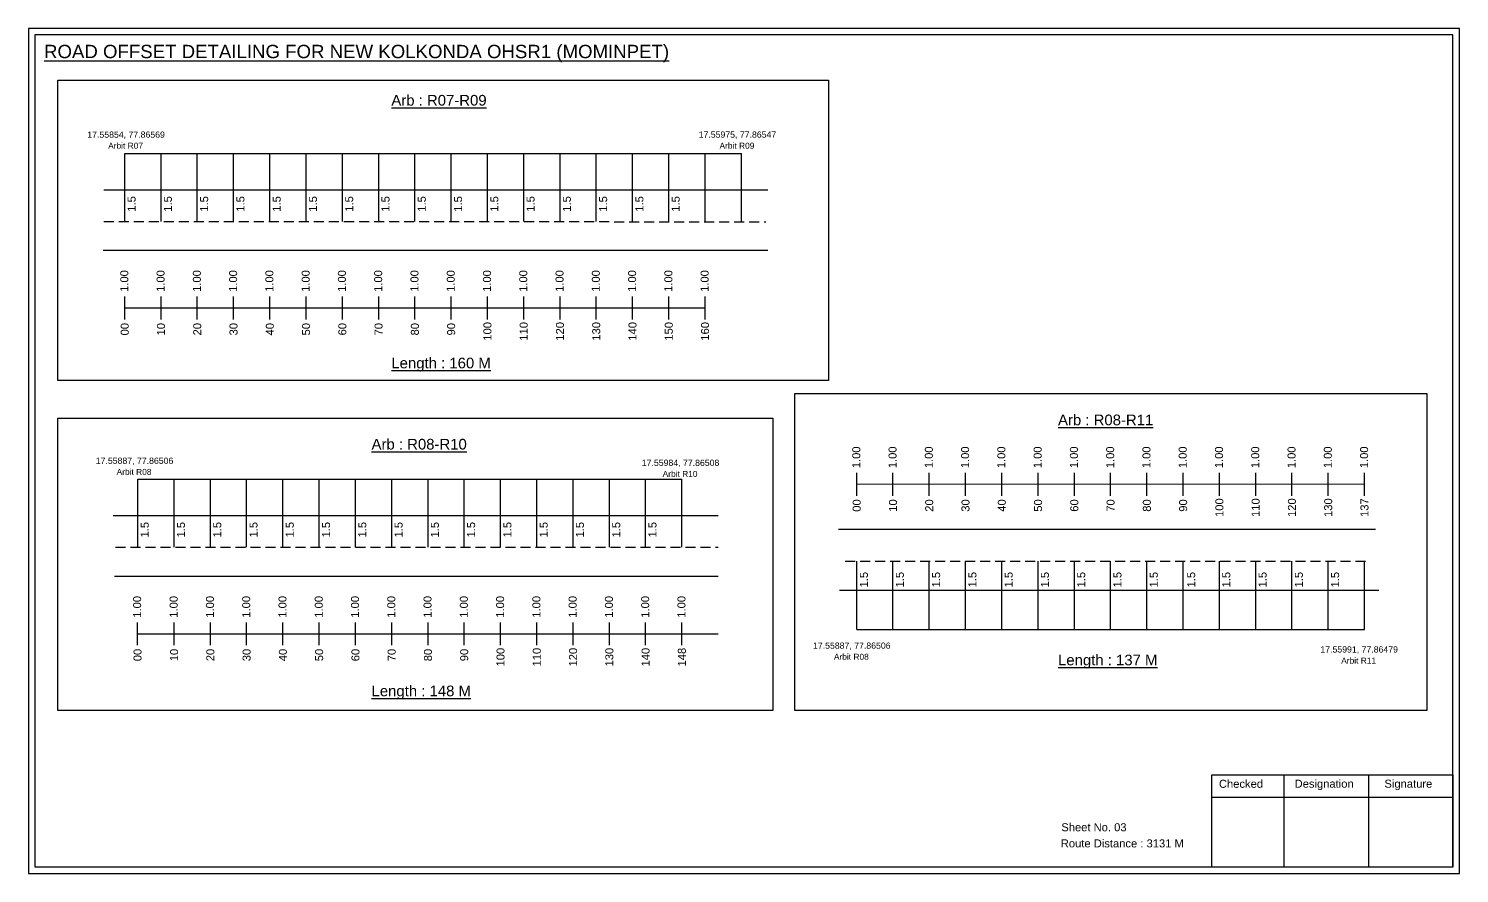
# Model space of a CAD drawing. Header units: inches. Extents: x 936 to 9757, y 449 to 1853.
# Drawn here: x 6501 to 7038, y 1240 to 1557 of the extents above; entities that cross this region are included whole.
import ezdxf

# ---------------------------------------------------------------- set-up
doc = ezdxf.new("R2010")
doc.units = ezdxf.units.IN
doc.header["$MEASUREMENT"] = 0
doc.linetypes.add('DASHED2', pattern=[0.375, 0.25, -0.125])
doc.layers.add('PDF_Geometry', color=7, linetype='Continuous')
doc.layers.add('PDF_Text', color=5, linetype='Continuous')
doc.styles.add('PDF Arial', font='arial.ttf')
doc.styles.get("Standard").update_dxf_attribs({"font": 'arial.ttf'})

msp = doc.modelspace()

# ---------------------------------------------------------------- linework, layer by layer
at = {"color": 5}
for p, q in [((6537.28, 1510.23), (6768.48, 1510.23)), ((6542.18, 1388.08), (6746.18, 1388.08)), ((6811.73, 1331.75), (7002.13, 1331.75))]:
    msp.add_line(p, q, dxfattribs=at)
for p, q in [((6537.28, 1484.69), (6537.28, 1510.23)), ((6550.88, 1484.69), (6550.88, 1510.23)), ((6564.48, 1484.69), (6564.48, 1510.23)), ((6578.08, 1484.69), (6578.08, 1510.23)), ((6591.68, 1484.69), (6591.68, 1510.23)), ((6605.28, 1484.69), (6605.28, 1510.23)), ((6618.88, 1484.69), (6618.88, 1510.23)), ((6632.48, 1484.69), (6632.48, 1510.23)), ((6646.08, 1484.69), (6646.08, 1510.23)), ((6659.68, 1484.69), (6659.68, 1510.23)), ((6673.28, 1484.69), (6673.28, 1510.23)), ((6686.88, 1484.69), (6686.88, 1510.23)), ((6700.48, 1484.69), (6700.48, 1510.23)), ((6714.08, 1484.69), (6714.08, 1510.23)), ((6727.68, 1484.69), (6727.68, 1510.23)), ((6741.28, 1484.69), (6741.28, 1510.23)), ((6754.88, 1484.69), (6754.88, 1510.23)), ((6768.48, 1484.69), (6768.48, 1510.23)), ((6529.45, 1496.57), (6618.88, 1496.57)), ((6618.88, 1496.57), (6768.48, 1496.57)), ((6768.48, 1496.57), (6778.35, 1496.57)), ((6529.24, 1473.89), (6778.35, 1473.89)), ((6542.18, 1362.54), (6542.18, 1388.08)), ((6555.78, 1362.54), (6555.78, 1388.08)), ((6569.38, 1362.54), (6569.38, 1388.08)), ((6582.98, 1362.54), (6582.98, 1388.08)), ((6596.58, 1362.54), (6596.58, 1388.08)), ((6610.18, 1362.54), (6610.18, 1388.08)), ((6623.78, 1362.54), (6623.78, 1388.08)), ((6637.38, 1362.54), (6637.38, 1388.08)), ((6650.98, 1362.54), (6650.98, 1388.08)), ((6664.58, 1362.54), (6664.58, 1388.08)), ((6678.18, 1362.54), (6678.18, 1388.08)), ((6691.78, 1362.54), (6691.78, 1388.08)), ((6705.38, 1362.54), (6705.38, 1388.08)), ((6718.98, 1362.54), (6718.98, 1388.08)), ((6732.58, 1362.54), (6732.58, 1388.08)), ((6746.18, 1362.54), (6746.18, 1388.08)), ((6532.99, 1374.42), (6759.78, 1374.42)), ((7006.24, 1369.17), (6804.89, 1369.17)), ((6811.73, 1331.75), (6811.73, 1357.29)), ((6825.33, 1331.75), (6825.33, 1357.29)), ((6838.93, 1331.75), (6838.93, 1357.29)), ((6852.53, 1331.75), (6852.53, 1357.29)), ((6866.13, 1331.75), (6866.13, 1357.29)), ((6879.73, 1331.75), (6879.73, 1357.29)), ((6893.33, 1331.75), (6893.33, 1357.29)), ((6906.93, 1331.75), (6906.93, 1357.29)), ((6920.53, 1331.75), (6920.53, 1357.29)), ((6934.13, 1331.75), (6934.13, 1357.29)), ((6947.73, 1331.75), (6947.73, 1357.29)), ((6961.33, 1331.75), (6961.33, 1357.29)), ((6974.93, 1331.75), (6974.93, 1357.29)), ((6988.53, 1331.75), (6988.53, 1357.29)), ((7002.13, 1331.75), (7002.13, 1357.29)), ((6533.46, 1351.74), (6759.78, 1351.7)), ((6805.32, 1346.48), (6813.38, 1346.48)), ((6813.38, 1346.48), (7007.47, 1346.48))]:
    msp.add_line(p, q)
at = {"linetype": 'DASHED2', "ltscale": 15}
for p, q in [((6529.48, 1484.69), (6777.71, 1484.6)), ((6533.78, 1362.58), (6759.78, 1362.54)), ((6807.44, 1357.29), (7004.2, 1357.29))]:
    msp.add_line(p, q, dxfattribs=at)
at = {"color": 217, "true_color": 0x93278f}
for p, q in [((6537.28, 1447.99), (6537.28, 1456.55)), ((6550.88, 1447.99), (6550.88, 1456.55)), ((6564.48, 1447.99), (6564.48, 1456.55)), ((6578.08, 1447.99), (6578.08, 1456.55)), ((6591.68, 1447.99), (6591.68, 1456.55)), ((6605.28, 1447.99), (6605.28, 1456.55)), ((6618.88, 1447.99), (6618.88, 1456.55)), ((6632.48, 1447.99), (6632.48, 1456.55)), ((6646.08, 1447.99), (6646.08, 1456.55)), ((6659.68, 1447.99), (6659.68, 1456.55)), ((6673.28, 1447.99), (6673.28, 1456.55)), ((6686.88, 1447.99), (6686.88, 1456.55)), ((6700.48, 1447.99), (6700.48, 1456.55)), ((6714.08, 1447.99), (6714.08, 1456.55)), ((6727.68, 1447.99), (6727.68, 1456.55)), ((6741.28, 1447.99), (6741.28, 1456.55)), ((6754.88, 1447.99), (6754.88, 1456.55)), ((6537.28, 1452.26), (6754.88, 1452.3)), ((6811.73, 1381.89), (6811.73, 1390.45)), ((6825.33, 1381.89), (6825.33, 1390.45)), ((6838.93, 1381.89), (6838.93, 1390.45)), ((6852.53, 1381.89), (6852.53, 1390.45)), ((6866.13, 1381.89), (6866.13, 1390.45)), ((6879.73, 1381.89), (6879.73, 1390.45)), ((6893.33, 1381.89), (6893.33, 1390.45)), ((6906.93, 1381.89), (6906.93, 1390.45)), ((6920.53, 1381.89), (6920.53, 1390.45)), ((6934.13, 1381.89), (6934.13, 1390.45)), ((6947.73, 1381.89), (6947.73, 1390.45)), ((6961.33, 1381.89), (6961.33, 1390.45)), ((6974.93, 1381.89), (6974.93, 1390.45)), ((6988.53, 1381.89), (6988.53, 1390.45)), ((7002.13, 1381.89), (7002.13, 1390.45)), ((6811.73, 1386.16), (7002.13, 1386.29)), ((6542.08, 1325.84), (6542.08, 1334.4)), ((6555.78, 1325.84), (6555.78, 1334.4)), ((6569.38, 1325.84), (6569.38, 1334.4)), ((6582.98, 1325.84), (6582.98, 1334.4)), ((6596.58, 1325.84), (6596.58, 1334.4)), ((6610.18, 1325.84), (6610.18, 1334.4)), ((6623.78, 1325.84), (6623.78, 1334.4)), ((6637.38, 1325.84), (6637.38, 1334.4)), ((6650.98, 1325.84), (6650.98, 1334.4)), ((6664.58, 1325.84), (6664.58, 1334.4)), ((6678.18, 1325.84), (6678.18, 1334.4)), ((6691.78, 1325.84), (6691.78, 1334.4)), ((6705.38, 1325.84), (6705.38, 1334.4)), ((6718.98, 1325.84), (6718.98, 1334.4)), ((6732.58, 1325.84), (6732.58, 1334.4)), ((6746.18, 1325.84), (6746.18, 1334.4)), ((6542.18, 1330.11), (6759.78, 1330.15))]:
    msp.add_line(p, q, dxfattribs=at)
for points in [[(6512.2, 1537.71), (6801.15, 1537.71), (6801.15, 1425.03), (6512.2, 1425.03)], [(6788.58, 1420.2), (7025.54, 1420.2), (7025.54, 1301.37), (6788.58, 1301.37)], [(6512.2, 1410.89), (6780.28, 1410.89), (6780.28, 1301.37), (6512.2, 1301.37)]]:
    msp.add_lwpolyline(points, close=True)
at = {"layer": 'PDF_Geometry'}
for points in [[(6501.23, 1557), (6501.23, 1240.29), (7037.7, 1240.29), (7037.7, 1557)], [(6503.55, 1554.67), (6503.55, 1242.7), (7035.28, 1242.7), (7035.28, 1554.67)]]:
    msp.add_lwpolyline(points, close=True, dxfattribs=at)
at = {"layer": 'PDF_Geometry', "color": 242, "true_color": 0xcc1f26}
msp.add_lwpolyline([(7035.28, 1242.61), (6944.94, 1242.61), (6944.94, 1277.22), (7035.28, 1277.22)], close=True, dxfattribs=at)
for points in [[(6971.92, 1277.22), (6971.92, 1242.61)], [(7003.65, 1277.22), (7003.65, 1242.61)], [(6944.94, 1268.85), (7035.28, 1268.85)]]:
    msp.add_lwpolyline(points, dxfattribs=at)

# ---------------------------------------------------------------- texts
at = {"color": 242, "true_color": 0xcd2027}
for s, height, p in [('%%UROAD OFFSET DETAILING FOR NEW KOLKONDA OHSR1 (MOMINPET)', 5, (6507, 1545.92)), ('%%UArb : R07-R09', 4, (6637.24, 1528.13)), ('%%ULength : 160 M', 4, (6637.24, 1429.63)), ('%%UArb : R08-R11', 4, (6887.21, 1408.29)), ('%%UArb : R08-R10', 4, (6629.81, 1399.19)), ('%%ULength : 137 M', 4, (6887.21, 1318.29)), ('%%ULength : 148 M', 4, (6629.81, 1306.69))]:
    msp.add_text(s, height=height, dxfattribs=at).set_placement(p)
at = {"color": 5}
for s, height, p in [('17.55854, 77.86569', 2.34, (6523.23, 1516.08)), ('17.55975, 77.86547', 2.34, (6752.46, 1516.1)), ('Arbit R07', 2.246, (6531.05, 1511.96)), ('Arbit R09', 2.246, (6760.28, 1511.97)), ('17.55887, 77.86506', 2.34, (6526.4, 1393.82)), ('17.55984, 77.86508', 2.34, (6731.14, 1393.05)), ('Arbit R08', 2.246, (6534.22, 1389.69)), ('Arbit R10', 2.246, (6738.96, 1388.93)), ('17.55887, 77.86506', 2.34, (6795.34, 1324.5)), ('17.55991, 77.86479', 2.34, (6985.58, 1323.08)), ('Arbit R08', 2.246, (6803.17, 1320.37)), ('Arbit R11', 2.246, (6993.4, 1318.95))]:
    msp.add_text(s, height=height, dxfattribs=at).set_placement(p)
for p in [(6541.34, 1488.36), (6554.94, 1488.36), (6568.54, 1488.36), (6582.14, 1488.36), (6595.74, 1488.36), (6609.34, 1488.36), (6622.94, 1488.36), (6636.54, 1488.36), (6650.14, 1488.36), (6663.74, 1488.36), (6677.34, 1488.36), (6690.94, 1488.36), (6704.54, 1488.36), (6718.14, 1488.36), (6731.74, 1488.36), (6745.34, 1488.36), (6546.25, 1366.21), (6559.85, 1366.21), (6573.45, 1366.21), (6587.05, 1366.21), (6600.65, 1366.21), (6614.25, 1366.21), (6627.85, 1366.21), (6641.45, 1366.21), (6655.05, 1366.21), (6668.65, 1366.21), (6682.25, 1366.21), (6695.85, 1366.21), (6709.45, 1366.21), (6723.05, 1366.21), (6736.65, 1366.21), (6815.91, 1347.48), (6829.4, 1347.48), (6843, 1347.48), (6856.6, 1347.48), (6870.2, 1347.48), (6883.8, 1347.48), (6897.4, 1347.48), (6911, 1347.48), (6924.6, 1347.48), (6938.63, 1347.48), (6951.8, 1347.48), (6965.4, 1347.48), (6979, 1347.48), (6992.6, 1347.48)]:
    msp.add_text('1.5', height=3, rotation=90).set_placement(p)
at = {"color": 217, "true_color": 0x93278f}
for s, p in [('1.00', (6538.6, 1458.29)), ('1.00', (6552.2, 1458.29)), ('1.00', (6565.8, 1458.29)), ('1.00', (6579.4, 1458.29)), ('1.00', (6593, 1458.29)), ('1.00', (6606.6, 1458.29)), ('1.00', (6620.2, 1458.29)), ('1.00', (6633.8, 1458.29)), ('1.00', (6647.4, 1458.29)), ('1.00', (6661, 1458.29)), ('1.00', (6674.6, 1458.29)), ('1.00', (6688.2, 1458.29)), ('1.00', (6701.8, 1458.29)), ('1.00', (6715.4, 1458.29)), ('1.00', (6729, 1458.29)), ('1.00', (6742.6, 1458.29)), ('1.00', (6756.2, 1458.29)), ('00', (6538.75, 1441.97)), ('10', (6552.35, 1441.97)), ('20', (6565.95, 1441.97)), ('30', (6579.55, 1441.97)), ('40', (6593.15, 1441.97)), ('50', (6606.75, 1441.97)), ('60', (6620.35, 1441.97)), ('70', (6633.95, 1441.97)), ('80', (6647.55, 1441.97)), ('90', (6661.15, 1441.97)), ('100', (6674.75, 1440.01)), ('110', (6688.35, 1440.01)), ('120', (6701.95, 1440.01)), ('130', (6715.55, 1440.01)), ('140', (6729.15, 1440.01)), ('150', (6742.75, 1440.01)), ('160', (6756.35, 1440.01)), ('1.00', (6813.06, 1392.19)), ('1.00', (6826.66, 1392.19)), ('1.00', (6840.26, 1392.19)), ('1.00', (6853.86, 1392.19)), ('1.00', (6867.46, 1392.19)), ('1.00', (6881.06, 1392.19)), ('1.00', (6894.66, 1392.19)), ('1.00', (6908.26, 1392.19)), ('1.00', (6921.86, 1392.19)), ('1.00', (6935.46, 1392.19)), ('1.00', (6949.06, 1392.19)), ('1.00', (6962.66, 1392.19)), ('1.00', (6976.26, 1392.19)), ('1.00', (6989.86, 1392.19)), ('1.00', (7003.46, 1392.19)), ('00', (6813.21, 1375.87)), ('10', (6826.81, 1375.87)), ('20', (6840.41, 1375.87)), ('30', (6854.01, 1375.87)), ('40', (6867.61, 1375.87)), ('50', (6881.21, 1375.87)), ('60', (6894.81, 1375.87)), ('70', (6908.41, 1375.87)), ('80', (6922.01, 1375.87)), ('90', (6935.61, 1375.87)), ('100', (6949.21, 1373.91)), ('110', (6962.81, 1373.91)), ('120', (6976.41, 1373.91)), ('130', (6990.01, 1373.91)), ('137', (7003.61, 1373.91)), ('1.00', (6543.41, 1336.14)), ('1.00', (6557.11, 1336.14)), ('1.00', (6570.71, 1336.14)), ('1.00', (6584.31, 1336.14)), ('1.00', (6597.91, 1336.14)), ('1.00', (6611.51, 1336.14)), ('1.00', (6625.11, 1336.14)), ('1.00', (6638.71, 1336.14)), ('1.00', (6652.31, 1336.14)), ('1.00', (6665.91, 1336.14)), ('1.00', (6679.51, 1336.14)), ('1.00', (6693.11, 1336.14)), ('1.00', (6706.71, 1336.14)), ('1.00', (6720.31, 1336.14)), ('1.00', (6733.91, 1336.14)), ('1.00', (6747.51, 1336.14)), ('00', (6543.56, 1319.82)), ('10', (6557.26, 1319.82)), ('20', (6570.86, 1319.82)), ('30', (6584.46, 1319.82)), ('40', (6598.06, 1319.82)), ('50', (6611.66, 1319.82)), ('60', (6625.26, 1319.82)), ('70', (6638.86, 1319.82)), ('80', (6652.46, 1319.82)), ('90', (6666.06, 1319.82)), ('100', (6679.66, 1317.86)), ('110', (6693.26, 1317.86)), ('120', (6706.86, 1317.86)), ('130', (6720.46, 1317.86)), ('140', (6734.06, 1317.86)), ('148', (6747.66, 1317.86))]:
    msp.add_text(s, height=3, rotation=90, dxfattribs=at).set_placement(p)
for s, p in [('Sheet No. 03', (6888.44, 1256.08)), ('Route Distance : 3131 M', (6888.25, 1250.03))]:
    msp.add_text(s, height=3).set_placement(p)
at = {"layer": 'PDF_Text', "color": 7, "attachment_point": 7, "style": 'PDF Arial'}
for s, insert, char_height in [('Checked', (6947.54, 1272.33), 3.001), ('Designation', (6975.92, 1271.5), 3.0006), ('Signature', (7009.6, 1271.5), 3.001)]:
    msp.add_mtext(s, dxfattribs=dict(at, insert=insert, char_height=char_height))

doc.saveas('drawing.dxf')
